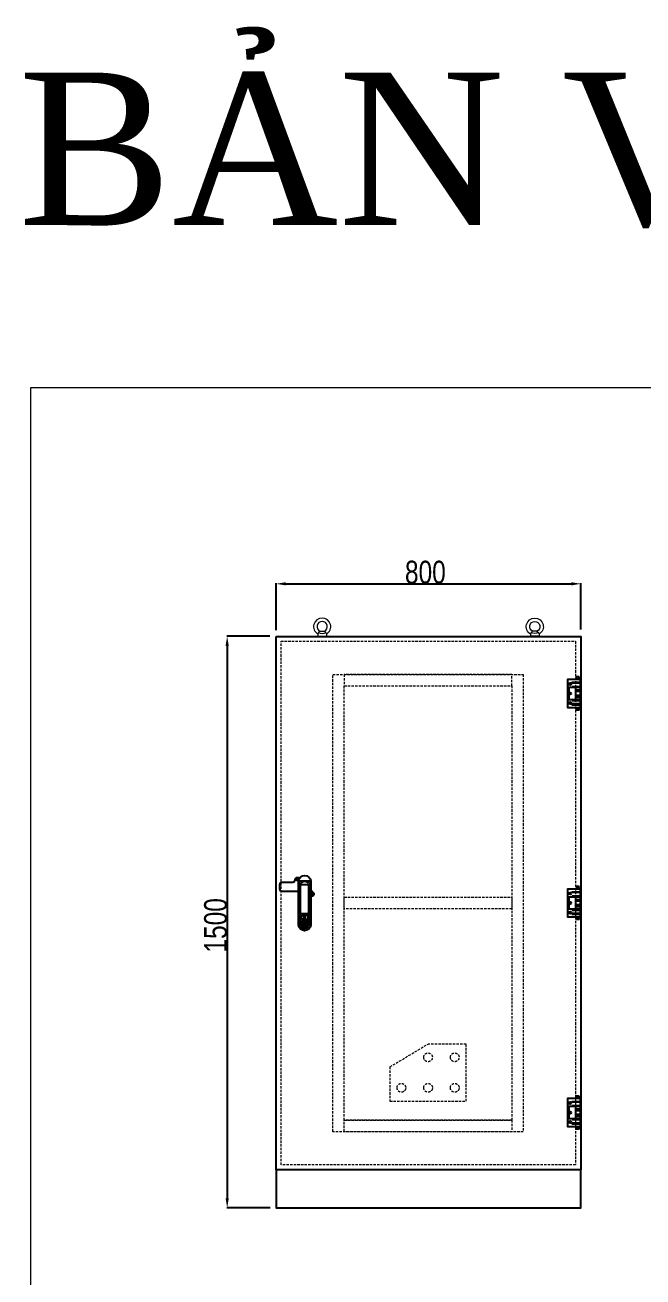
# Model space of a CAD drawing. Header units: inches. Extents: x 21 to 136330, y 8 to 58290.
# Drawn here: x 92366 to 93988, y 29741 to 33027 of the extents above; entities that cross this region are included whole.
import ezdxf
from ezdxf.enums import TextEntityAlignment as Align

# ---------------------------------------------------------------- set-up
doc = ezdxf.new("R2010")
doc.units = ezdxf.units.IN
doc.header["$MEASUREMENT"] = 0
doc.linetypes.add('HIDDEN', pattern=[9.525, 6.35, -3.175])
doc.layers.add('0 TĂNG CỨNG', color=7, linetype='Continuous', lineweight=15)
doc.layers.add('@.0.DM. NÉT ĐỨT', color=8, linetype='HIDDEN', lineweight=9)
doc.layers.add('1-EMC-ACESS', color=4, linetype='Continuous')
doc.layers.add('@.0.DM. NÉT CHÍNH', color=7, linetype='Continuous')
doc.layers.add('@.DM. KÍCH THƯỚC', color=8, linetype='Continuous', transparency=0.2)
doc.layers.add('@.DM. KÍCH THƯỚC @ 1', color=8, linetype='Continuous', transparency=0.2)
doc.styles.add('ARIAL', font='arial.ttf')
doc.styles.add('roman', font='roman.shx', dxfattribs={"width": 0.8})
doc.styles.add('Tahoma (Input Text)', font='tahoma.ttf')
doc.dimstyles.new('Kích thước Duy Mạnh', dxfattribs={"dimtxt": 30, "dimasz": 25, "dimexe": 1.25, "dimexo": 20, "dimtad": 1, "dimdec": 1, "dimtxsty": 'roman', "dimcen": 2.5, "dimclrd": 8, "dimclre": 8, "dimclrt": 2, "dimadec": 0, "dimazin": 0, "dimtfac": 1, "dimtdec": 1, "dimtix": 1, "dimtmove": 0, "dimatfit": 3, "dimfxl": 1, "dimtfillclr": 1, "dimarcsym": 0})

# ---------------------------------------------------------------- blocks, each defined once
blk = doc.blocks.new('KHUNG KT1')
at = {"color": 7}
blk.add_lwpolyline([(0, 0), (7128, 0), (7128, -5040), (0, -5040)], close=True, dxfattribs=at)
at = {"color": 1, "style": 'Tahoma (Input Text)', "flags": 8}
for tag, p in [('#01', (328.9, -4851.1)), ('#03', (1514.7, -4846.3)), ('#05', (2819, -4851.1)), ('#07', (4424, -4851.1)), ('#09', (5172.9, -4851.1)), ('#02', (189.8, -4995.1)), ('#04', (1755.3, -4995.1)), ('#06', (2727.8, -4995.1)), ('#08', (4382.7, -4995.1)), ('#10', (5172.9, -4995.1))]:
    blk.add_attdef(tag, p, '', height=60, dxfattribs=at)
blk.add_attdef('#11', text='', height=60, dxfattribs=at).set_placement((6996, -4961.6), align=Align.CENTER)
at = {"layer": '0 TĂNG CỨNG', "color": 1, "style": 'ARIAL'}
blk.add_attdef('#12', (852.8, -4987.6), '', height=60, dxfattribs=at)
blk = doc.blocks.new('*D1616')
at = {"layer": '@.DM. KÍCH THƯỚC', "color": 8, "lineweight": -2, "transparency": 16777216}
for p, q in [((93025.1, 31438.2), (93025.1, 31561.3)), ((93825.1, 31440.2), (93825.1, 31561.3))]:
    blk.add_line(p, q, dxfattribs=at)
at = {"layer": '@.DM. KÍCH THƯỚC', "lineweight": -2, "transparency": 16777216}
blk.add_line((93050.1, 31560), (93800.1, 31560), dxfattribs=at)
at = {"layer": '@.DM. KÍCH THƯỚC', "transparency": 16777216}
for points in [[(93050.1, 31564.2), (93050.1, 31555.9), (93025.1, 31560)], [(93800.1, 31564.2), (93800.1, 31555.9), (93825.1, 31560)]]:
    blk.add_solid(points, dxfattribs=at)
at = {"layer": 'Defpoints', "color": 0, "transparency": 16777216}
for p in [(93825.1, 31560), (93025.1, 31418.2), (93825.1, 31420.2)]:
    blk.add_point(p, dxfattribs=at)
at = {"layer": '@.DM. KÍCH THƯỚC', "color": 2, "transparency": 16777216, "insert": (93363.4, 31620.7), "char_height": 60, "attachment_point": 1, "style": 'roman'}
blk.add_mtext('800', dxfattribs=at)
blk = doc.blocks.new('*D1622')
at = {"layer": '@.DM. KÍCH THƯỚC', "color": 8, "lineweight": -2, "transparency": 16777216}
for p, q in [((93009.1, 31422.2), (92895.5, 31422.2)), ((93009.2, 29922.2), (92895.5, 29922.2))]:
    blk.add_line(p, q, dxfattribs=at)
at = {"layer": '@.DM. KÍCH THƯỚC', "lineweight": -2, "transparency": 16777216}
blk.add_line((92896.8, 31397.2), (92896.8, 29947.2), dxfattribs=at)
at = {"layer": '@.DM. KÍCH THƯỚC', "transparency": 16777216}
for points in [[(92892.6, 31397.2), (92901, 31397.2), (92896.8, 31422.2)], [(92892.6, 29947.2), (92901, 29947.2), (92896.8, 29922.2)]]:
    blk.add_solid(points, dxfattribs=at)
at = {"layer": 'Defpoints', "color": 0, "transparency": 16777216}
for p in [(93029.1, 31422.2), (92896.8, 29922.2), (93029.2, 29922.2)]:
    blk.add_point(p, dxfattribs=at)
at = {"layer": '@.DM. KÍCH THƯỚC', "color": 2, "transparency": 16777216, "insert": (92836.2, 30592.2), "char_height": 60, "attachment_point": 1, "rotation": 90, "style": 'roman'}
blk.add_mtext('1500', dxfattribs=at)
blk = doc.blocks.new('AB-301-1-1')
at = {"linetype": 'Continuous'}
h = blk.add_hatch(dxfattribs=at)
h.set_pattern_fill('ACAD_ISO09W100', color=1, scale=0.2)
h.set_pattern_definition([(0, (-367.8747, 374.3201), (0, 1), [4.8, -0.6, 1.2, -0.6, 1.2, -0.6])])
h.paths.add_polyline_path([(-3.9, -112.6, 0.118404), (0.1, -113.6, 0.118404), (4.2, -112.6), (7.1, -96.1), (-6.9, -96.1)])
at = {"color": 1, "linetype": 'Continuous'}
for p, q in [((-9.9, -74.6), (10.1, -74.6)), ((-6.9, -96.1), (7.1, -96.1)), ((-6.9, -96.1), (-3.9, -112.6)), ((7.1, -96.1), (4.2, -112.6))]:
    blk.add_line(p, q, dxfattribs=at)
for points in [[(-15.7, -17.1), (-57.4, -17.1, -0.414214), (-64.9, -9.6), (-64.9, 0.4, -0.414214), (-57.4, 7.9), (-30.6, 7.9, 0.414214), (-24.6, 13.9), (-24.6, 14.2)], [(-24.6, 14.2, -0.198912), (-22.8, 18.4), (-22.8, 18.4, -0.414214), (-14.4, 18.4), (-13.5, 17.6)], [(16.3, -12.2), (23.1, -19.1, -0.414214), (23.1, -27.5), (23.1, -27.5, -0.31835), (16.3, -28.7)]]:
    blk.add_lwpolyline(points, format="xyb", dxfattribs=at)
for points in [[(0.3, 25.4), (0.3, 25.4, -0.400643), (16.3, 10.4), (16.3, -104.6, -0.400643), (0.3, -119.6), (0.3, -119.6, -0.400643), (-15.7, -104.6), (-15.7, 10.4, -0.400643)], [(0.1, 10.4, -0.403991), (10.6, 0.4), (10.6, -104.6, -0.403991), (0.1, -114.6, -0.403991), (-10.4, -104.6), (-10.4, 0.4, -0.403991)], [(9.1, -96.6), (9.1, -104.6, -0.414214), (0.1, -113.6, -0.414214), (-8.9, -104.6), (-8.9, -96.6, -0.414214), (-6.9, -94.6), (7.1, -94.6, -0.414214)]]:
    blk.add_lwpolyline(points, format="xyb", close=True, dxfattribs=at)
blk.add_lwpolyline([(-0.9, -79.6), (1.1, -79.6), (1.1, -89.6), (-0.9, -89.6)], close=True, dxfattribs=at)
for centre, radius in [((-18.6, 14.2), 2.5), ((18.9, -23.3), 2.5), ((0.1, -84.6), 8)]:
    blk.add_circle(centre, radius, dxfattribs=at)
blk = doc.blocks.new('ty')
at = {"lineweight": 5}
for p, q in [((61126, -17155.8), (61124.7, -17160.3)), ((61124.7, -17160.3), (61124.7, -17166.3)), ((61130.1, -17153), (61126, -17155.8)), ((61130.1, -17153), (61141.8, -17153)), ((61141.8, -17153), (61145.8, -17155.8)), ((61145.8, -17155.8), (61147.2, -17160.3)), ((61147.2, -17160.3), (61147.2, -17166.3))]:
    blk.add_line(p, q, dxfattribs=at)
blk.add_line((61124.7, -17166.3), (61147.2, -17166.3))
for radius, start, end in [(22.5, 300, 240), (13.5, 295.6793, 244.3207), (18, 236.633, 303.367)]:
    blk.add_arc((61135.9, -17140.8), radius, start, end, dxfattribs=at)
blk = doc.blocks.new('HL011-1-6')
at = {"color": 8}
for p, q in [((29.5, 81), (22.5, 81)), ((22.5, 81), (22.5, 78)), ((23.5, 78), (22.5, 78)), ((23.5, 75), (22.5, 75)), ((23.5, 75), (23.5, 78)), ((29.5, 78), (28.5, 78)), ((28.5, 75), (28.5, 78)), ((28.5, 75), (29.5, 75)), ((29.5, 78), (29.5, 81)), ((11, 56), (11, 54)), ((11, 56), (32, 56)), ((20, 54), (20, 21)), ((20, 47), (32, 47)), ((32, 42.5), (20, 42.5)), ((22.5, 56), (22.5, 54)), ((23.1, 47), (24, 44)), ((24, 44), (28, 44)), ((28.9, 47), (28, 44)), ((29.5, 54), (29.5, 56)), ((11, 21), (11, 19)), ((11, 19), (32, 19)), ((32, 32.5), (20, 32.5)), ((20, 28), (32, 28)), ((22.5, 19), (22.5, 21)), ((23.5, 0), (22.5, 0)), ((23.1, 28), (24, 31)), ((23.5, 0), (23.5, -3)), ((24, 31), (28, 31)), ((28.9, 28), (28, 31)), ((28.5, 0), (28.5, -3)), ((28.5, 0), (29.5, 0)), ((29.5, 21), (29.5, 19)), ((22.5, -6), (22.5, -3)), ((23.5, -3), (22.5, -3)), ((29.5, -6), (22.5, -6)), ((29.5, -3), (28.5, -3)), ((29.5, -3), (29.5, -6))]:
    blk.add_line(p, q, dxfattribs=at)
for points in [[(32, 19), (32, 0), (0, 0), (0, 75), (32, 75), (32, 56)], [(32, 28), (32, 21), (3, 21), (3, 54), (32, 54), (32, 47)], [(32, 42.5), (32, 32.5)]]:
    blk.add_lwpolyline(points, dxfattribs=at)
for points in [[(10, 67), (32, 67), (32, 65), (10, 65)], [(10, 8), (32, 8), (32, 10), (10, 10)]]:
    blk.add_lwpolyline(points, close=True, dxfattribs=at)
for centre in [(5.5, 62.5), (5.5, 37.5), (5.5, 12.5)]:
    blk.add_circle(centre, 3, dxfattribs=at)

msp = doc.modelspace()

# ---------------------------------------------------------------- linework, layer by layer
msp.add_lwpolyline([(93086.5941, 30780.6631), (93113.5941, 30780.6631), (93113.5941, 30663.6631), (93086.5941, 30663.6631)], close=True)
at = {"color": 2}
msp.add_lwpolyline([(93086.5941, 30780.6631), (93113.5941, 30780.6631), (93113.5941, 30663.6631), (93086.5941, 30663.6631)], close=True, dxfattribs=at)
at = {"layer": '@.0.DM. NÉT CHÍNH', "color": 0}
for points in [[(93025.0941, 31422.1631), (93825.0941, 31422.1631), (93825.0941, 30022.1631), (93025.0941, 30022.1631)], [(93086.5941, 30780.6631), (93113.5941, 30780.6631), (93113.5941, 30663.6631), (93086.5941, 30663.6631)], [(93825.0941, 30022.1631), (93025.0941, 30022.1631), (93025.0941, 29922.1631), (93825.0941, 29922.1631)]]:
    msp.add_lwpolyline(points, close=True, dxfattribs=at)
at = {"layer": '@.0.DM. NÉT CHÍNH'}
for points in [[(93113.5941, 30663.6631), (93086.5941, 30663.6631), (93086.5941, 30780.6631), (93113.5941, 30780.6631)], [(93088.0941, 30770.6631), (93112.0941, 30770.6631), (93112.0941, 30673.6631), (93088.0941, 30673.6631)]]:
    msp.add_lwpolyline(points, close=True, dxfattribs=at)
at = {"layer": '@.0.DM. NÉT ĐỨT'}
for p, q in [((93323.987, 30292.1485), (93423.9932, 30352.1377)), ((93523.9932, 30352.1273), (93423.9932, 30352.1377)), ((93523.9776, 30202.0538), (93523.9932, 30352.0528)), ((93412.4896, 30317.1395), (93412.4896, 30317.1451)), ((93435.4896, 30317.1252), (93435.4896, 30317.1308)), ((93482.4896, 30317.1322), (93482.4896, 30317.1378)), ((93505.4896, 30317.118), (93505.4896, 30317.1235)), ((93323.987, 30292.1485), (93323.9776, 30202.0746)), ((93342.4813, 30237.1474), (93342.4813, 30237.153)), ((93365.4813, 30237.1331), (93365.4813, 30237.1387)), ((93412.4813, 30237.1401), (93412.4813, 30237.1457)), ((93435.4813, 30237.1258), (93435.4813, 30237.1314)), ((93482.4813, 30237.1328), (93482.4813, 30237.1384)), ((93505.4813, 30237.1185), (93505.4813, 30237.1241)), ((93323.9776, 30202.0746), (93523.9776, 30202.0538))]:
    msp.add_line(p, q, dxfattribs=at)
for points in [[(93811.0941, 30035.1631), (93038.0941, 30035.1631), (93038.0941, 31409.1631), (93811.0941, 31409.1631)], [(93174.0837, 31322.0831), (93673.9693, 31322.0831), (93673.9693, 30122.0388), (93174.0837, 30122.0388)], [(93204.0806, 31292.0802), (93644.0837, 31292.0802), (93644.0837, 31322.0958), (93204.0806, 31322.0958)], [(93643.9724, 30152.1034), (93204.0806, 30152.1034), (93204.0806, 31292.0802), (93643.9724, 31292.0802)], [(93204.0806, 30737.1454), (93644.0775, 30737.1454), (93644.0775, 30707.0383), (93204.0806, 30707.0383)], [(93204.0806, 30152.1034), (93643.9693, 30152.1034), (93643.9693, 30122.0419), (93204.0806, 30122.0419)]]:
    msp.add_lwpolyline(points, close=True, dxfattribs=at)
for centre in [(93423.9896, 30317.138), (93423.9896, 30317.1324), (93493.9896, 30317.1307), (93493.9896, 30317.1251), (93353.9813, 30237.1458), (93353.9813, 30237.1402), (93423.9813, 30237.1385), (93423.9813, 30237.1329), (93493.9813, 30237.1313), (93493.9813, 30237.1257)]:
    msp.add_ellipse(centre, major_axis=(-11.5, 0.0012), ratio=0.999993052, dxfattribs=at)

# ---------------------------------------------------------------- block references
msp.add_blockref('ty', (32010.2, 48588.4274))
at = {"xscale": -1}
msp.add_blockref('ty', (154839.9882, 48588.4274), dxfattribs=at)
at = {"color": 7}
for name, p in [('HL011-1-6', (93791.0941, 31234.6631)), ('AB-301-1-1', (93099.8082, 30769.2256)), ('HL011-1-6', (93791.0941, 30684.6631)), ('HL011-1-6', (93791.0941, 30134.6631))]:
    msp.add_blockref(name, p, dxfattribs=at)
at = {"layer": '0 TĂNG CỨNG', "color": 1, "xscale": 0.8792977987369557, "yscale": 0.8792977987369557, "zscale": 0.8792977987369557}
msp.add_blockref('KHUNG KT1', (92381.6544, 32075.0639), dxfattribs=at)

# ---------------------------------------------------------------- texts
at = {"layer": '1-EMC-ACESS', "color": 1, "linetype": 'ByBlock', "lineweight": -2, "insert": (95773.0721, 32901.9682), "char_height": 400.0752, "width": 13787.318684, "attachment_point": 2, "style": 'ARIAL'}
msp.add_mtext('{\\fTimes New Roman|b0|i0|c0|p18;\\C2;BẢN VẼ 2 CÁNH TÔN 2.0}', dxfattribs=at)

# ---------------------------------------------------------------- dimensions: what is measured, and where the dimension line sits
at = {"layer": '@.DM. KÍCH THƯỚC @ 1'}
for base, p1, p2, angle, picture, middle in [((93825.0941, 31560.0281), (93025.0941, 31418.1631), (93825.0941, 31420.1631), 180, '*D1616', (93425.0941, 31560.0281)), ((92896.7958, 29922.1631), (93029.0941, 31422.1631), (93029.1648, 29922.1631), 90, '*D1622', (92896.7958, 30672.1631))]:
    dim = msp.add_linear_dim(base=base, p1=p1, p2=p2, angle=angle, dimstyle='Kích thước Duy Mạnh', override={"dimscale": 1, "dimtxt": 60, "dimdec": 0, "dimclrd": 256, "dimtdec": 0, "dimtix": 1, "dimtofl": 0, "dimtmove": 0, "dimatfit": 1}, dxfattribs=at)
    dim.commit()
    dim.dimension.update_dxf_attribs({"geometry": picture, "text_midpoint": middle, "dimtype": 128})

doc.saveas('drawing.dxf')
